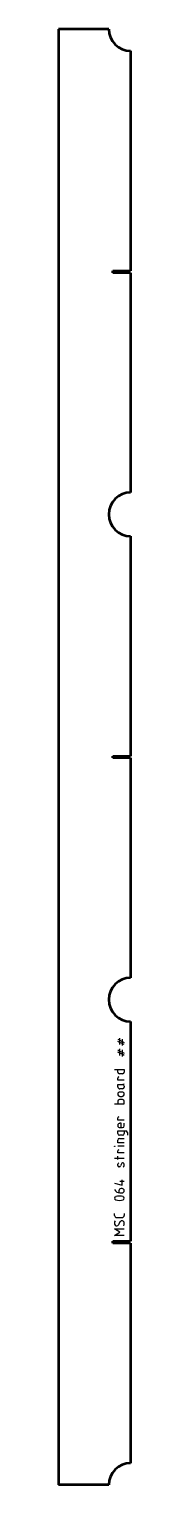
# Model space of a CAD drawing. Header units: millimetres. Extents: x -31 to 43, y -1500 to 0.
import ezdxf

# ---------------------------------------------------------------- set-up
doc = ezdxf.new("R2010")
doc.units = ezdxf.units.MM
doc.layers.add('IV_MARK_SURFACE', color=2, linetype='Continuous', lineweight=25)
doc.layers.add('IV_OUTER_PROFILE', color=7, linetype='Continuous', lineweight=50)

msp = doc.modelspace()

# ---------------------------------------------------------------- linework, layer by layer
at = {"layer": 'IV_MARK_SURFACE'}
for p, q in [((30.3, -1040.8), (32.5, -1041.9)), ((32.5, -1044.1), (30.3, -1043)), ((32.5, -1041.9), (32.5, -1039.7)), ((32.5, -1041.9), (34.7, -1043)), ((32.5, -1044.1), (32.5, -1041.9)), ((34.7, -1045.2), (32.5, -1044.1)), ((32.5, -1046.3), (32.5, -1044.1)), ((34.7, -1040.8), (34.7, -1043)), ((34.7, -1043), (34.7, -1045.2)), ((34.7, -1043), (37, -1044.1)), ((37, -1046.3), (34.7, -1045.2)), ((34.7, -1045.2), (34.7, -1047.4)), ((30.3, -1051.9), (32.5, -1053)), ((32.5, -1055.2), (30.3, -1054.1)), ((32.5, -1053), (32.5, -1050.8)), ((32.5, -1053), (34.7, -1054.1)), ((32.5, -1055.2), (32.5, -1053)), ((34.7, -1056.3), (32.5, -1055.2)), ((32.5, -1057.4), (32.5, -1055.2)), ((34.7, -1051.9), (34.7, -1054.1)), ((34.7, -1054.1), (34.7, -1056.3)), ((34.7, -1054.1), (37, -1055.2)), ((37, -1057.4), (34.7, -1056.3)), ((34.7, -1056.3), (34.7, -1058.6)), ((27, -1071.9), (30.3, -1071.9)), ((30.3, -1071.9), (37, -1071.9)), ((30.3, -1074.7), (30.3, -1071.9)), ((35.3, -1076.3), (32, -1076.3)), ((37, -1071.9), (37, -1074.7)), ((30.3, -1083), (30.3, -1080.8)), ((37, -1083), (30.3, -1083)), ((30.3, -1087.4), (35.3, -1087.4)), ((30.3, -1089.7), (30.3, -1087.4)), ((35.3, -1091.9), (32.5, -1091.9)), ((35.3, -1087.4), (35.9, -1087.4)), ((37, -1089.1), (37, -1090.2)), ((27, -1107.4), (30.3, -1107.4)), ((30.3, -1104.7), (30.3, -1107.4)), ((30.3, -1107.4), (37, -1107.4)), ((35.3, -1103), (32, -1103)), ((34.7, -1095.2), (32.5, -1095.2)), ((32.5, -1099.7), (34.7, -1099.7)), ((37, -1107.4), (37, -1104.7)), ((30.3, -1124.1), (30.3, -1121.9)), ((37, -1124.1), (30.3, -1124.1)), ((30.3, -1135.2), (37, -1135.2)), ((30.3, -1138), (30.3, -1135.2)), ((35.3, -1139.7), (32, -1139.7)), ((33.6, -1127.4), (32.5, -1127.4)), ((32.5, -1131.9), (33.6, -1131.9)), ((33.6, -1131.9), (33.6, -1127.4)), ((33.6, -1131.9), (35.3, -1131.9)), ((37, -1130.2), (37, -1127.4)), ((37, -1135.2), (37, -1138)), ((37, -1135.2), (38.6, -1135.2)), ((40.3, -1136.9), (40.3, -1139.7)), ((30.3, -1147.4), (30.3, -1144.7)), ((37, -1147.4), (30.3, -1147.4)), ((37, -1151.1), (30.3, -1151.1)), ((32, -1143), (37, -1143)), ((30.3, -1163.6), (27, -1163.6)), ((30.3, -1158), (30.3, -1155.8)), ((37, -1158), (30.3, -1158)), ((30.3, -1163.6), (30.3, -1161.3)), ((37, -1163.6), (30.3, -1163.6)), ((30.3, -1164.7), (30.3, -1163.6)), ((30.3, -1170.8), (30.3, -1169.7)), ((34.2, -1169.1), (33.1, -1171.3)), ((35.9, -1168), (35.3, -1168)), ((37, -1170.8), (37, -1169.7)), ((32, -1172.4), (31.4, -1172.4)), ((27, -1189.1), (34.7, -1191.3)), ((31.4, -1196.9), (31.4, -1198.6)), ((34.7, -1187.4), (32.5, -1187.4)), ((32.5, -1199.1), (34.7, -1199.1)), ((34.7, -1194.7), (33.6, -1194.7)), ((34.7, -1187.4), (34.7, -1185.8)), ((37, -1187.4), (34.7, -1187.4)), ((34.7, -1191.3), (34.7, -1187.4)), ((27, -1222.4), (27, -1220.2)), ((34.7, -1224.7), (29.2, -1224.7)), ((32.5, -1229.1), (30.9, -1231.9)), ((37, -1220.2), (37, -1222.4)), ((32.5, -1239.7), (27, -1236.3)), ((27, -1236.3), (37, -1236.3)), ((27, -1243), (32.5, -1239.7)), ((37, -1243), (27, -1243))]:
    msp.add_line(p, q, dxfattribs=at)
msp.add_circle((27.2, -1151.1), 0.278, dxfattribs=at)
for centre, radius, start, end in [((32, -1074.7), 1.67, 180, 270), ((31.4, -1080.8), 1.11, 90, 180), ((35.3, -1074.7), 1.67, 270, 0), ((32.5, -1089.7), 2.22, 180, 270), ((35.3, -1089.1), 1.67, 0, 90), ((35.3, -1090.2), 1.67, 270, 360), ((35.9, -1086.3), 1.11, 270, 0), ((32.5, -1097.4), 2.22, 90, 270), ((32, -1104.7), 1.67, 90, 180), ((34.7, -1097.4), 2.22, 270, 90), ((35.3, -1104.7), 1.67, 0, 90), ((31.4, -1121.9), 1.11, 90, 180), ((32.5, -1129.7), 2.22, 90, 270), ((32, -1138), 1.67, 180, 270), ((35.3, -1130.2), 1.67, 270, 0), ((35.3, -1138), 1.67, 270, 0), ((38.6, -1136.9), 1.67, 0, 90), ((32, -1144.7), 1.67, 90, 180), ((31.4, -1155.8), 1.11, 90, 180), ((32.1, -1169.7), 1.82, 112.9942, 179.6256), ((36, -1169.9), 2, 111.8601, 158.1399), ((35.1, -1169.7), 1.82, 0.3744, 67.0058), ((32.1, -1170.8), 1.82, 180.3744, 247.0058), ((31.2, -1170.6), 2, 291.8601, 338.1399), ((35.1, -1170.8), 1.82, 292.9942, 359.6256), ((32.2, -1193.3), 5.77, 204.8942, 273.1783), ((33.6, -1196.9), 2.22, 90, 180), ((34.7, -1196.9), 2.22, 270, 90), ((28.8, -1204.7), 1.8, 112.4119, 247.5881), ((32, -1216.4), 14, 73.8661, 106.1339), ((32, -1192.9), 14, 253.8661, 286.1339), ((35.1, -1204.7), 1.81, 293.0373, 66.9627), ((29.2, -1222.4), 2.22, 180, 270), ((31.6, -1230.2), 4.69, 151.7153, 208.2847), ((34.6, -1230.3), 2.39, 2.3685, 149.559), ((34.7, -1222.4), 2.22, 270, 360), ((29, -1230.8), 2.21, 229.6263, 329.2984), ((33.3, -1230.9), 3.74, 326.4174, 10.9627)]:
    msp.add_arc(centre, radius, start, end, dxfattribs=at)
at = {"layer": 'IV_OUTER_PROFILE'}
for p, q in [((21, 0), (-31, 0)), ((-31, 0), (-31, -1500)), ((43.5, -22.5), (43.5, -249)), ((25.2, -249), (43.5, -249)), ((25.2, -251), (25.2, -249)), ((43.5, -251), (25.2, -251)), ((43.5, -251), (43.5, -477.5)), ((43.5, -522.5), (43.5, -749)), ((25.2, -749), (43.5, -749)), ((25.2, -751), (25.2, -749)), ((43.5, -751), (25.2, -751)), ((43.5, -751), (43.5, -977.5)), ((43.5, -1022.5), (43.5, -1249)), ((25.2, -1249), (43.5, -1249)), ((25.2, -1251), (25.2, -1249)), ((43.5, -1251), (25.2, -1251)), ((43.5, -1251), (43.5, -1477.5)), ((21, -1500), (-31, -1500))]:
    msp.add_line(p, q, dxfattribs=at)
for centre, start, end in [((43.5, 0), 180, 270), ((43.5, -500), 90, 270), ((43.5, -1000), 90, 270), ((43.5, -1500), 90, 180)]:
    msp.add_arc(centre, 22.5, start, end, dxfattribs=at)

doc.saveas('drawing.dxf')
